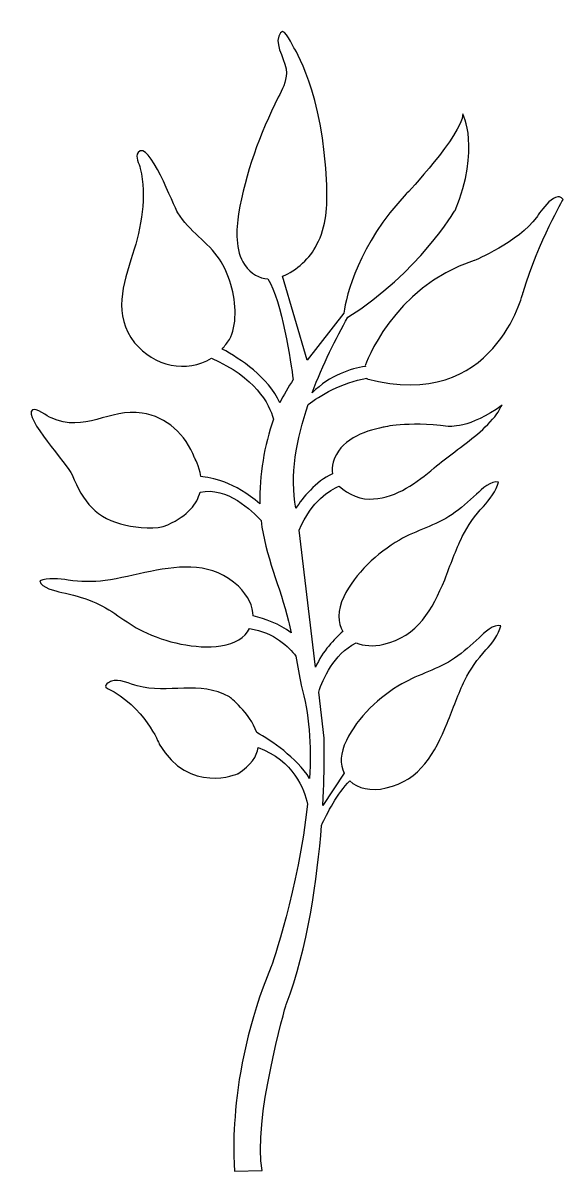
# Model space of a CAD drawing. Header units: centimetres. Extents: x -4.2 to 4, y -8.7 to 8.8.
import ezdxf

# ---------------------------------------------------------------- set-up
doc = ezdxf.new("R2010")
doc.units = ezdxf.units.CM
doc.header["$MEASUREMENT"] = 0
doc.layers.add('Camada 1', color=7, linetype='Continuous')

msp = doc.modelspace()

# ---------------------------------------------------------------- linework, layer by layer
at = {"layer": 'Camada 1'}
msp.add_open_spline([(-0.05288, 8.42822), (-0.05288, 8.42822), (0.39998, 7.75237), (0.45091, 6.32777), (0.45091, 6.32777), (0.46054, 6.00567), (0.45229, 5.71526), (0.29811, 5.42067), (0.29811, 5.42067), (0.20312, 5.22795), (-0.00611, 5.027), (-0.22354, 4.94442), (-0.22354, 4.94442), (-0.22354, 4.94442), (0.15222, 3.66569), (0.15222, 3.66569), (0.15222, 3.66569), (0.15222, 3.66569), (0.71107, 4.38422), (0.71107, 4.38422), (0.71107, 4.38422), (0.75369, 4.66089), (0.92991, 5.42067), (1.66219, 6.19699), (1.66219, 6.19699), (1.66219, 6.19699), (2.5087, 7.08755), (2.52108, 7.41376), (2.52108, 7.41376), (2.52108, 7.41376), (2.79773, 6.88936), (2.40265, 5.94649), (2.40265, 5.94649), (2.40265, 5.94649), (1.84933, 4.99537), (0.7716, 4.32092), (0.7716, 4.32092), (0.59401, 4.00297), (0.39166, 3.60104), (0.23063, 3.1716), (0.23063, 3.1716), (0.50178, 3.44002), (0.817, 3.54048), (1.03861, 3.57215), (1.03861, 3.57215), (1.03861, 3.57215), (1.03721, 3.58591), (1.03721, 3.58591), (1.03721, 3.58591), (1.03721, 3.58591), (1.44192, 4.77378), (2.69308, 5.18256), (2.69308, 5.18256), (2.69308, 5.18256), (3.37581, 5.46749), (3.64283, 5.83912), (3.64283, 5.83912), (3.64283, 5.83912), (3.92638, 6.28923), (4.04613, 6.11029), (4.04613, 6.11029), (4.04613, 6.11029), (3.68688, 5.50326), (3.43772, 4.69805), (3.43772, 4.69805), (3.43772, 4.69805), (3.00415, 2.86324), (1.062, 3.38495), (1.062, 3.38495), (1.062, 3.38495), (1.062, 3.39183), (1.062, 3.39183), (1.062, 3.39183), (0.68071, 3.33402), (0.33937, 3.12206), (0.17006, 2.9954), (0.17006, 2.9954), (-0.00888, 2.46409), (-0.11209, 1.90804), (-0.01851, 1.41663), (-0.01851, 1.41663), (0.08611, 1.57488), (0.28018, 1.82128), (0.53759, 1.93971), (0.53759, 1.93971), (0.52796, 1.99199), (0.52796, 2.05258), (0.5486, 2.11865), (0.5486, 2.11865), (0.65184, 2.45033), (0.99733, 2.58662), (1.31113, 2.64721), (1.31113, 2.64721), (1.31113, 2.64721), (1.66218, 2.7422), (2.29668, 2.65959), (2.29668, 2.65959), (2.29668, 2.65959), (2.62844, 2.62244), (3.11845, 2.98304), (3.11845, 2.98304), (3.09916, 2.96375), (3.05926, 2.87152), (3.03997, 2.8495), (3.03997, 2.8495), (2.87069, 2.62791), (2.63119, 2.4476), (2.39857, 2.27416), (2.39857, 2.27416), (2.2912, 2.19161), (2.18243, 2.11036), (2.08469, 2.02781), (2.08469, 2.02781), (1.83005, 1.81032), (1.51351, 1.57905), (1.16524, 1.55704), (1.16524, 1.55704), (0.98905, 1.53915), (0.77162, 1.61898), (0.64221, 1.75251), (0.64221, 1.75251), (0.50177, 1.69467), (0.22102, 1.53367), (0.0338, 1.08219), (0.0338, 1.08219), (0.0338, 1.08219), (0.28153, -1.0031), (0.28153, -1.0031), (0.28153, -1.0031), (0.3848, -0.7581), (0.57474, -0.5668), (0.69589, -0.46081), (0.69589, -0.46081), (0.61466, -0.33003), (0.61051, -0.14011), (0.70962, 0.06912), (0.70962, 0.06912), (0.88446, 0.42009), (1.22032, 0.73669), (1.55613, 0.93216), (1.55613, 0.93216), (1.81492, 1.08218), (2.1081, 1.14825), (2.35726, 1.31893), (2.35726, 1.31893), (2.49074, 1.41251), (2.61047, 1.51848), (2.73024, 1.6314), (2.73024, 1.6314), (2.81012, 1.70297), (2.95736, 1.84608), (3.06608, 1.81441), (3.06608, 1.81441), (3.03449, 1.68916), (2.92437, 1.53914), (2.83486, 1.44415), (2.83486, 1.44415), (2.70545, 1.30654), (2.60084, 1.15644), (2.51276, 0.98584), (2.51276, 0.98584), (2.41502, 0.78208), (2.3325, 0.55219), (2.24574, 0.3279), (2.24574, 0.3279), (2.05992, -0.11398), (1.83833, -0.53657), (1.31803, -0.65352), (1.31803, -0.65352), (1.15563, -0.69072), (1.01103, -0.67969), (0.89684, -0.63013), (0.89684, -0.63013), (0.55547, -0.81457), (0.39305, -1.17247), (0.32973, -1.38165), (0.32973, -1.38165), (0.32973, -1.38165), (0.41231, -2.08092), (0.41231, -2.08092), (0.41231, -2.08092), (0.41231, -2.08092), (0.42472, -2.49386), (0.39167, -3.10359), (0.39167, -3.10359), (0.39167, -3.10359), (0.71793, -2.61358), (0.71793, -2.61358), (0.71793, -2.61358), (0.65186, -2.48145), (0.65186, -2.30936), (0.7496, -2.11804), (0.7496, -2.11804), (0.91888, -1.76429), (1.25744, -1.44637), (1.59468, -1.25502), (1.59468, -1.25502), (1.85209, -1.105), (2.14665, -1.03618), (2.39716, -0.86547), (2.39716, -0.86547), (2.52929, -0.77324), (2.65045, -0.66314), (2.76879, -0.553), (2.76879, -0.553), (2.84584, -0.48418), (2.99451, -0.33691), (3.09912, -0.37134), (3.09912, -0.37134), (3.07295, -0.49797), (2.96286, -0.64664), (2.872, -0.74022), (2.872, -0.74022), (2.74259, -0.88061), (2.63663, -1.02928), (2.5513, -1.19996), (2.5513, -1.19996), (2.45359, -1.40231), (2.37371, -1.63213), (2.28285, -1.85242), (2.28285, -1.85242), (2.09984, -2.3025), (1.87547, -2.71954), (1.35789, -2.83929), (1.35789, -2.83929), (1.11979, -2.89432), (0.92294, -2.8462), (0.80182, -2.7306), (0.80182, -2.7306), (0.61463, -2.92052), (0.4563, -3.22193), (0.37237, -3.40777), (0.37237, -3.40777), (0.30903, -4.22126), (0.16454, -5.27287), (-0.16719, -6.13454), (-0.16719, -6.13454), (-0.16719, -6.13454), (-0.68477, -7.93492), (-0.52919, -8.65753), (-0.52919, -8.65753), (-0.52919, -8.65753), (-0.95041, -8.66581), (-0.95041, -8.66581), (-0.95041, -8.66581), (-0.95041, -8.66581), (-1.0963, -7.22743), (-0.39293, -5.5564), (-0.39293, -5.5564), (-0.39293, -5.5564), (0.02688, -4.35472), (0.15764, -3.08704), (0.15764, -3.08704), (0.11221, -2.85582), (-0.05294, -2.42085), (-0.59251, -2.224), (-0.59251, -2.224), (-0.61042, -2.35754), (-0.6985, -2.49242), (-0.89948, -2.6218), (-0.89948, -2.6218), (-0.89948, -2.6218), (-1.64277, -2.94666), (-2.09698, -2.17034), (-2.09698, -2.17034), (-2.09698, -2.17034), (-2.32132, -1.59088), (-2.88433, -1.32378), (-2.88433, -1.32378), (-2.96966, -1.28528), (-2.84716, -1.21922), (-2.82374, -1.21366), (-2.82374, -1.21366), (-2.72053, -1.17241), (-2.52643, -1.26052), (-2.43007, -1.28663), (-2.43007, -1.28663), (-1.9676, -1.41469), (-1.47619, -1.19855), (-1.02886, -1.45459), (-1.02886, -1.45459), (-1.02886, -1.45459), (-0.71364, -1.69684), (-0.61455, -1.99413), (-0.61455, -1.99413), (-0.39296, -2.11944), (-0.00892, -2.37542), (0.19066, -2.69477), (0.19066, -2.69477), (0.2182, -2.19233), (0.18653, -1.69959), (0.0599, -1.277), (0.0599, -1.277), (0.03513, -1.13114), (0.01037, -0.98106), (-0.01717, -0.8338), (-0.01717, -0.8338), (-0.12314, -0.69069), (-0.33925, -0.47727), (-0.72329, -0.41536), (-0.72329, -0.41536), (-0.79626, -0.54752), (-0.94078, -0.64663), (-1.15964, -0.67965), (-1.15964, -0.67965), (-1.54641, -0.73058), (-1.99789, -0.62462), (-2.34751, -0.45393), (-2.34751, -0.45393), (-2.61453, -0.3218), (-2.83339, -0.10979), (-3.11419, -0.0011), (-3.11419, -0.0011), (-3.26558, 0.06089), (-3.42113, 0.09804), (-3.58078, 0.13659), (-3.58078, 0.13659), (-3.68262, 0.15998), (-3.88635, 0.20401), (-3.91524, 0.30997), (-3.91524, 0.30997), (-3.79552, 0.35818), (-3.61245, 0.34855), (-3.48167, 0.32375), (-3.48167, 0.32375), (-3.29448, 0.29483), (-3.11004, 0.28933), (-2.92007, 0.31549), (-2.92007, 0.31549), (-2.69848, 0.34436), (-2.46308, 0.40767), (-2.22908, 0.45448), (-2.22908, 0.45448), (-1.75558, 0.54812), (-1.28346, 0.59492), (-0.89254, 0.22876), (-0.89254, 0.22876), (-0.74115, 0.08149), (-0.66958, -0.07956), (-0.66958, -0.2227), (-0.66958, -0.2227), (-0.48376, -0.2654), (-0.27453, -0.34245), (-0.08871, -0.47874), (-0.08871, -0.47874), (-0.10387, -0.41958), (-0.11763, -0.35767), (-0.13276, -0.2998), (-0.13276, -0.2998), (-0.25251, 0.2136), (-0.48513, 0.69678), (-0.54845, 1.22806), (-0.54845, 1.22806), (-0.68058, 1.37117), (-1.06735, 1.75389), (-1.47616, 1.66023), (-1.47616, 1.66023), (-1.52021, 1.4868), (-1.65375, 1.30653), (-1.96482, 1.16474), (-1.96482, 1.16474), (-2.13963, 1.08214), (-2.42456, 1.11928), (-2.60485, 1.15783), (-2.60485, 1.15783), (-3.05774, 1.25554), (-3.25453, 1.51708), (-3.42112, 1.92449), (-3.42112, 1.92449), (-3.48031, 2.07181), (-4.16989, 2.80682), (-4.02675, 2.91279), (-4.02675, 2.91279), (-3.97444, 2.95409), (-3.79138, 2.80823), (-3.74044, 2.79029), (-3.74044, 2.79029), (-3.23802, 2.55635), (-2.85125, 2.94036), (-2.35849, 2.86326), (-2.35849, 2.86326), (-1.97995, 2.80682), (-1.69364, 2.53565), (-1.56014, 2.18196), (-1.56014, 2.18196), (-1.56014, 2.18196), (-1.48307, 2.06353), (-1.46378, 1.89841), (-1.46378, 1.89841), (-1.30686, 1.88463), (-0.95176, 1.8144), (-0.56637, 1.48405), (-0.56637, 1.48405), (-0.5746, 1.91487), (-0.49753, 2.37601), (-0.35989, 2.76828), (-0.35989, 2.76828), (-0.42323, 3.01328), (-0.63519, 3.40421), (-1.30414, 3.69739), (-1.30414, 3.69739), (-1.673, 3.46614), (-2.18232, 3.57214), (-2.47135, 3.93414), (-2.47135, 3.93414), (-2.80584, 4.35533), (-2.64478, 4.82195), (-2.50164, 5.27754), (-2.50164, 5.27754), (-2.36535, 5.68907), (-2.28828, 6.15297), (-2.38464, 6.58516), (-2.38464, 6.58516), (-2.40118, 6.65123), (-2.46724, 6.76688), (-2.41769, 6.82604), (-2.41769, 6.82604), (-2.25666, 7.03527), (-1.87537, 6.0043), (-1.81481, 5.90656), (-1.81481, 5.90656), (-1.63862, 5.62991), (-1.35785, 5.46473), (-1.17888, 5.20322), (-1.17888, 5.20322), (-1.11144, 5.10001), (-1.04953, 4.96372), (-1.00685, 4.81783), (-1.00685, 4.81783), (-0.92562, 4.5274), (-0.91049, 4.19156), (-1.03024, 3.98095), (-1.03024, 3.98095), (-1.06464, 3.92864), (-1.10178, 3.88184), (-1.13898, 3.83781), (-1.13898, 3.83781), (-0.85818, 3.68501), (-0.44246, 3.41384), (-0.26218, 3.01885), (-0.26218, 3.01885), (-0.20302, 3.1386), (-0.13277, 3.25835), (-0.05985, 3.3726), (-0.05985, 3.3726), (-0.09149, 3.62586), (-0.23188, 4.5687), (-0.44246, 4.90594), (-0.44246, 4.90594), (-0.57459, 4.9142), (-0.6985, 4.97476), (-0.79899, 5.12068), (-0.79899, 5.12068), (-0.94626, 5.33401), (-0.92562, 5.65199), (-0.88845, 5.89424), (-0.88845, 5.89424), (-0.78799, 6.50815), (-0.56637, 7.10828), (-0.28557, 7.66708), (-0.28557, 7.66708), (-0.22363, 7.7827), (-0.1672, 7.89833), (-0.16169, 8.03596), (-0.16169, 8.03596), (-0.15341, 8.20252), (-0.33788, 8.43239), (-0.27869, 8.59481), (-0.27869, 8.59481), (-0.20427, 8.79708), (-0.11066, 8.51215), (-0.05288, 8.42822)], degree=3, knots=[0, 0, 0, 0, 0.00840336, 0.00840336, 0.00840336, 0.00840336, 0.01680672, 0.01680672, 0.01680672, 0.01680672, 0.02521008, 0.02521008, 0.02521008, 0.02521008, 0.03361345, 0.03361345, 0.03361345, 0.03361345, 0.04201681, 0.04201681, 0.04201681, 0.04201681, 0.05042017, 0.05042017, 0.05042017, 0.05042017, 0.05882353, 0.05882353, 0.05882353, 0.05882353, 0.06722689, 0.06722689, 0.06722689, 0.06722689, 0.07563025, 0.07563025, 0.07563025, 0.07563025, 0.08403361, 0.08403361, 0.08403361, 0.08403361, 0.09243697, 0.09243697, 0.09243697, 0.09243697, 0.10084034, 0.10084034, 0.10084034, 0.10084034, 0.1092437, 0.1092437, 0.1092437, 0.1092437, 0.11764706, 0.11764706, 0.11764706, 0.11764706, 0.12605042, 0.12605042, 0.12605042, 0.12605042, 0.13445378, 0.13445378, 0.13445378, 0.13445378, 0.14285714, 0.14285714, 0.14285714, 0.14285714, 0.1512605, 0.1512605, 0.1512605, 0.1512605, 0.15966387, 0.15966387, 0.15966387, 0.15966387, 0.16806723, 0.16806723, 0.16806723, 0.16806723, 0.17647059, 0.17647059, 0.17647059, 0.17647059, 0.18487395, 0.18487395, 0.18487395, 0.18487395, 0.19327731, 0.19327731, 0.19327731, 0.19327731, 0.20168067, 0.20168067, 0.20168067, 0.20168067, 0.21008403, 0.21008403, 0.21008403, 0.21008403, 0.21848739, 0.21848739, 0.21848739, 0.21848739, 0.22689076, 0.22689076, 0.22689076, 0.22689076, 0.23529412, 0.23529412, 0.23529412, 0.23529412, 0.24369748, 0.24369748, 0.24369748, 0.24369748, 0.25210084, 0.25210084, 0.25210084, 0.25210084, 0.2605042, 0.2605042, 0.2605042, 0.2605042, 0.26890756, 0.26890756, 0.26890756, 0.26890756, 0.27731092, 0.27731092, 0.27731092, 0.27731092, 0.28571429, 0.28571429, 0.28571429, 0.28571429, 0.29411765, 0.29411765, 0.29411765, 0.29411765, 0.30252101, 0.30252101, 0.30252101, 0.30252101, 0.31092437, 0.31092437, 0.31092437, 0.31092437, 0.31932773, 0.31932773, 0.31932773, 0.31932773, 0.32773109, 0.32773109, 0.32773109, 0.32773109, 0.33613445, 0.33613445, 0.33613445, 0.33613445, 0.34453782, 0.34453782, 0.34453782, 0.34453782, 0.35294118, 0.35294118, 0.35294118, 0.35294118, 0.36134454, 0.36134454, 0.36134454, 0.36134454, 0.3697479, 0.3697479, 0.3697479, 0.3697479, 0.37815126, 0.37815126, 0.37815126, 0.37815126, 0.38655462, 0.38655462, 0.38655462, 0.38655462, 0.39495798, 0.39495798, 0.39495798, 0.39495798, 0.40336134, 0.40336134, 0.40336134, 0.40336134, 0.41176471, 0.41176471, 0.41176471, 0.41176471, 0.42016807, 0.42016807, 0.42016807, 0.42016807, 0.42857143, 0.42857143, 0.42857143, 0.42857143, 0.43697479, 0.43697479, 0.43697479, 0.43697479, 0.44537815, 0.44537815, 0.44537815, 0.44537815, 0.45378151, 0.45378151, 0.45378151, 0.45378151, 0.46218487, 0.46218487, 0.46218487, 0.46218487, 0.47058824, 0.47058824, 0.47058824, 0.47058824, 0.4789916, 0.4789916, 0.4789916, 0.4789916, 0.48739496, 0.48739496, 0.48739496, 0.48739496, 0.49579832, 0.49579832, 0.49579832, 0.49579832, 0.50420168, 0.50420168, 0.50420168, 0.50420168, 0.51260504, 0.51260504, 0.51260504, 0.51260504, 0.5210084, 0.5210084, 0.5210084, 0.5210084, 0.52941176, 0.52941176, 0.52941176, 0.52941176, 0.53781513, 0.53781513, 0.53781513, 0.53781513, 0.54621849, 0.54621849, 0.54621849, 0.54621849, 0.55462185, 0.55462185, 0.55462185, 0.55462185, 0.56302521, 0.56302521, 0.56302521, 0.56302521, 0.57142857, 0.57142857, 0.57142857, 0.57142857, 0.57983193, 0.57983193, 0.57983193, 0.57983193, 0.58823529, 0.58823529, 0.58823529, 0.58823529, 0.59663866, 0.59663866, 0.59663866, 0.59663866, 0.60504202, 0.60504202, 0.60504202, 0.60504202, 0.61344538, 0.61344538, 0.61344538, 0.61344538, 0.62184874, 0.62184874, 0.62184874, 0.62184874, 0.6302521, 0.6302521, 0.6302521, 0.6302521, 0.63865546, 0.63865546, 0.63865546, 0.63865546, 0.64705882, 0.64705882, 0.64705882, 0.64705882, 0.65546218, 0.65546218, 0.65546218, 0.65546218, 0.66386555, 0.66386555, 0.66386555, 0.66386555, 0.67226891, 0.67226891, 0.67226891, 0.67226891, 0.68067227, 0.68067227, 0.68067227, 0.68067227, 0.68907563, 0.68907563, 0.68907563, 0.68907563, 0.69747899, 0.69747899, 0.69747899, 0.69747899, 0.70588235, 0.70588235, 0.70588235, 0.70588235, 0.71428571, 0.71428571, 0.71428571, 0.71428571, 0.72268908, 0.72268908, 0.72268908, 0.72268908, 0.73109244, 0.73109244, 0.73109244, 0.73109244, 0.7394958, 0.7394958, 0.7394958, 0.7394958, 0.74789916, 0.74789916, 0.74789916, 0.74789916, 0.75630252, 0.75630252, 0.75630252, 0.75630252, 0.76470588, 0.76470588, 0.76470588, 0.76470588, 0.77310924, 0.77310924, 0.77310924, 0.77310924, 0.78151261, 0.78151261, 0.78151261, 0.78151261, 0.78991597, 0.78991597, 0.78991597, 0.78991597, 0.79831933, 0.79831933, 0.79831933, 0.79831933, 0.80672269, 0.80672269, 0.80672269, 0.80672269, 0.81512605, 0.81512605, 0.81512605, 0.81512605, 0.82352941, 0.82352941, 0.82352941, 0.82352941, 0.83193277, 0.83193277, 0.83193277, 0.83193277, 0.84033613, 0.84033613, 0.84033613, 0.84033613, 0.8487395, 0.8487395, 0.8487395, 0.8487395, 0.85714286, 0.85714286, 0.85714286, 0.85714286, 0.86554622, 0.86554622, 0.86554622, 0.86554622, 0.87394958, 0.87394958, 0.87394958, 0.87394958, 0.88235294, 0.88235294, 0.88235294, 0.88235294, 0.8907563, 0.8907563, 0.8907563, 0.8907563, 0.89915966, 0.89915966, 0.89915966, 0.89915966, 0.90756303, 0.90756303, 0.90756303, 0.90756303, 0.91596639, 0.91596639, 0.91596639, 0.91596639, 0.92436975, 0.92436975, 0.92436975, 0.92436975, 0.93277311, 0.93277311, 0.93277311, 0.93277311, 0.94117647, 0.94117647, 0.94117647, 0.94117647, 0.94957983, 0.94957983, 0.94957983, 0.94957983, 0.95798319, 0.95798319, 0.95798319, 0.95798319, 0.96638655, 0.96638655, 0.96638655, 0.96638655, 0.97478992, 0.97478992, 0.97478992, 0.97478992, 0.98319328, 0.98319328, 0.98319328, 0.98319328, 1, 1, 1, 1], dxfattribs=at)

doc.saveas('drawing.dxf')
